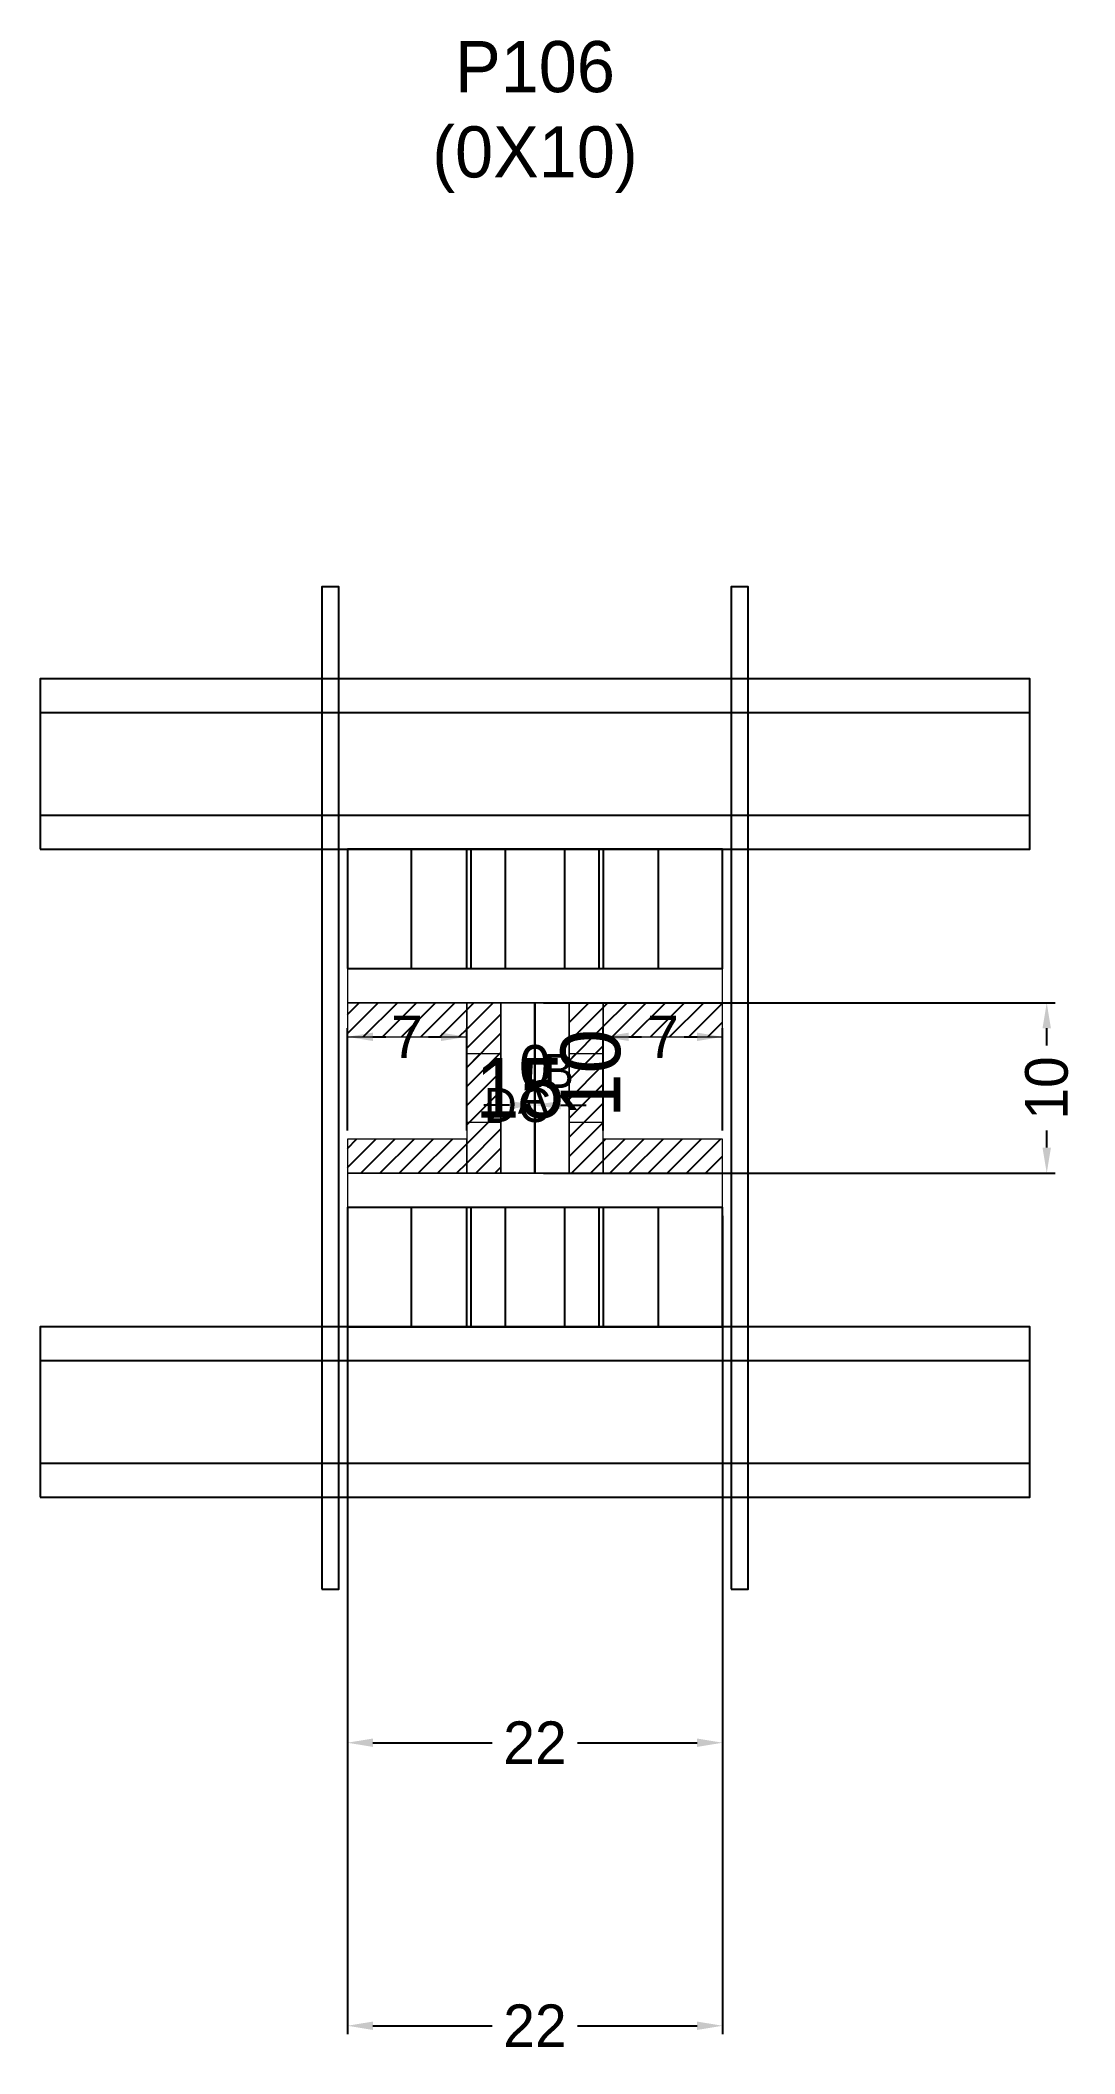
# Model space of a CAD drawing. Header units: centimetres. Extents: x -58 to 63, y 27 to 263.
import ezdxf

# ---------------------------------------------------------------- set-up
doc = ezdxf.new("R2010")
doc.units = ezdxf.units.CM
for name, color, linetype in [('CHAPA', 140, 'Continuous'), ('COTA', 241, 'Continuous'), ('Hachura', 251, 'Continuous'), ('Madeira', 30, 'Continuous'), ('NOMENCLATURA', 7, 'Continuous'), ('Painéis', 200, 'Continuous'), ('Perfil Metálico', 150, 'Continuous'), ('SARRAFO', 251, 'Continuous'), ('TEXTO_GERAL', 7, 'Continuous')]:
    doc.layers.add(name, color=color, linetype=linetype)
doc.dimstyles.new('cotax2', dxfattribs={"dimtxt": 2.5, "dimasz": 1.5, "dimexe": 0.5, "dimexo": 0.5, "dimgap": 0.5, "dimtad": 1, "dimcen": 2.5, "dimazin": 3, "dimtfac": 1, "dimtmove": 0, "dimatfit": 3})
pattern_1 = [(45, (0, 0), (-1.122532, 1.122532), [])]

# ---------------------------------------------------------------- blocks, each defined once
blk = doc.blocks.new('_CLOSEDFILLED')
at = {"color": 0, "linetype": 'BYBLOCK'}
blk.add_solid([(-1, 0.164), (0, 0), (-1, -0.164)], dxfattribs=at)
blk = doc.blocks.new('*D1')
for p, q in [((-22, 125), (-22, 29)), ((22, 125), (22, 29)), ((-19, 30), (-5, 30)), ((5, 30), (19, 30))]:
    blk.add_line(p, q)
at = {"layer": 'Defpoints'}
for p in [(-22, 126), (22, 126), (-22, 30)]:
    blk.add_point(p, dxfattribs=at)
at = {"layer": 'COTA', "xscale": 3, "yscale": 3, "rotation": 180}
blk.add_blockref('_CLOSEDFILLED', (-22, 30), dxfattribs=at)
at = {"layer": 'COTA', "xscale": 3, "yscale": 3}
blk.add_blockref('_CLOSEDFILLED', (22, 30), dxfattribs=at)
at = {"layer": 'COTA', "insert": (0, 30), "char_height": 5, "attachment_point": 5}
blk.add_mtext('22', dxfattribs=at)
blk = doc.blocks.new('*D2')
for p, q in [((-3, 138), (-6, 138)), ((0, 131), (0, 139)), ((0, 131), (0, 139)), ((0, 138), (0, 138)), ((3, 138), (6, 138))]:
    blk.add_line(p, q)
at = {"layer": 'Defpoints'}
for p in [(0, 138), (0, 130), (0, 130)]:
    blk.add_point(p, dxfattribs=at)
at = {"layer": 'COTA', "xscale": 3, "yscale": 3}
blk.add_blockref('_CLOSEDFILLED', (0, 138), dxfattribs=at)
at = {"layer": 'COTA', "xscale": 3, "yscale": 3, "rotation": 180}
blk.add_blockref('_CLOSEDFILLED', (0, 138), dxfattribs=at)
at = {"layer": 'COTA', "insert": (0, 142.5), "char_height": 5, "attachment_point": 5}
blk.add_mtext('0', dxfattribs=at)
blk = doc.blocks.new('*D3')
for p, q in [((1, 150), (61, 150)), ((60, 145), (60, 147)), ((60, 133), (60, 135)), ((1, 130), (61, 130))]:
    blk.add_line(p, q)
at = {"layer": 'Defpoints'}
for p in [(0, 150), (0, 130), (60, 130)]:
    blk.add_point(p, dxfattribs=at)
at = {"layer": 'COTA', "xscale": 3, "yscale": 3}
for p, rotation in [((60, 150), 90), ((60, 130), -90.00000000000001)]:
    blk.add_blockref('_CLOSEDFILLED', p, dxfattribs=dict(at, rotation=rotation))
at = {"layer": 'COTA', "insert": (60, 140), "char_height": 5, "attachment_point": 5, "rotation": 90}
blk.add_mtext('10', dxfattribs=at)
blk = doc.blocks.new('*D4')
for p, q in [((-22, 135), (-22, 147)), ((-8, 135), (-8, 147)), ((-19, 146), (-17.5, 146)), ((-12.5, 146), (-11, 146))]:
    blk.add_line(p, q)
at = {"layer": 'Defpoints'}
for p in [(-22, 146), (-22, 134), (-8, 134)]:
    blk.add_point(p, dxfattribs=at)
at = {"layer": 'COTA', "xscale": 3, "yscale": 3, "rotation": 180}
blk.add_blockref('_CLOSEDFILLED', (-22, 146), dxfattribs=at)
at = {"layer": 'COTA', "xscale": 3, "yscale": 3}
blk.add_blockref('_CLOSEDFILLED', (-8, 146), dxfattribs=at)
at = {"layer": 'COTA', "insert": (-15, 146), "char_height": 5, "attachment_point": 5}
blk.add_mtext('7', dxfattribs=at)
blk = doc.blocks.new('*D5')
for p, q in [((8, 135), (8, 147)), ((22, 135), (22, 147)), ((11, 146), (12.5, 146)), ((17.5, 146), (19, 146))]:
    blk.add_line(p, q)
at = {"layer": 'Defpoints'}
for p in [(8, 146), (8, 134), (22, 134)]:
    blk.add_point(p, dxfattribs=at)
at = {"layer": 'COTA', "xscale": 3, "yscale": 3, "rotation": 180}
blk.add_blockref('_CLOSEDFILLED', (8, 146), dxfattribs=at)
at = {"layer": 'COTA', "xscale": 3, "yscale": 3}
blk.add_blockref('_CLOSEDFILLED', (22, 146), dxfattribs=at)
at = {"layer": 'COTA', "insert": (15, 146), "char_height": 5, "attachment_point": 5}
blk.add_mtext('7', dxfattribs=at)
blk = doc.blocks.new('*D6')
for p, q in [((-22, 92.2), (-22, 62.2)), ((22, 92.2), (22, 62.2)), ((-19, 63.2), (-5, 63.2)), ((5, 63.2), (19, 63.2))]:
    blk.add_line(p, q)
at = {"layer": 'Defpoints'}
for p in [(-22, 93.2), (22, 93.2), (-22, 63.2)]:
    blk.add_point(p, dxfattribs=at)
at = {"layer": 'COTA', "xscale": 3, "yscale": 3, "rotation": 180}
blk.add_blockref('_CLOSEDFILLED', (-22, 63.2), dxfattribs=at)
at = {"layer": 'COTA', "xscale": 3, "yscale": 3}
blk.add_blockref('_CLOSEDFILLED', (22, 63.2), dxfattribs=at)
at = {"layer": 'COTA', "insert": (0, 63.2), "char_height": 5, "attachment_point": 5}
blk.add_mtext('22', dxfattribs=at)

msp = doc.modelspace()

# ---------------------------------------------------------------- hatches: boundary and pattern name
at = {"layer": 'Hachura'}
h = msp.add_hatch(dxfattribs=at)
h.set_pattern_fill('ANSI31')
h.set_pattern_definition(pattern_1)
h.paths.add_polyline_path([(-22, 146), (-8, 146), (-8, 150), (-22, 150)])
h = msp.add_hatch(dxfattribs=at)
h.set_pattern_fill('ANSI31')
h.set_pattern_definition(pattern_1)
h.paths.add_polyline_path([(-8, 136), (-4, 136), (-4, 150), (-8, 150)])
h = msp.add_hatch(dxfattribs=at)
h.set_pattern_fill('ANSI31')
h.set_pattern_definition(pattern_1)
h.paths.add_polyline_path([(4, 136), (8, 136), (8, 150), (4, 150)])
h = msp.add_hatch(dxfattribs=at)
h.set_pattern_fill('ANSI31')
h.set_pattern_definition(pattern_1)
h.paths.add_polyline_path([(8, 146), (22, 146), (22, 150), (8, 150)])
h = msp.add_hatch(dxfattribs=at)
h.set_pattern_fill('ANSI31')
h.set_pattern_definition(pattern_1)
h.paths.add_polyline_path([(-8, 130), (-4, 130), (-4, 144), (-8, 144)])
h = msp.add_hatch(dxfattribs=at)
h.set_pattern_fill('ANSI31')
h.set_pattern_definition(pattern_1)
h.paths.add_polyline_path([(4, 130), (8, 130), (8, 144), (4, 144)])
h = msp.add_hatch(dxfattribs=at)
h.set_pattern_fill('ANSI31')
h.set_pattern_definition(pattern_1)
h.paths.add_polyline_path([(-22, 130), (-8, 130), (-8, 134), (-22, 134)])
h = msp.add_hatch(dxfattribs=at)
h.set_pattern_fill('ANSI31')
h.set_pattern_definition(pattern_1)
h.paths.add_polyline_path([(8, 130), (22, 130), (22, 134), (8, 134)])

# ---------------------------------------------------------------- linework, layer by layer
at = {"layer": 'CHAPA', "lineweight": 18}
for points in [[(-22, 150), (22, 150), (22, 154), (-22, 154)], [(-22, 150), (22, 150), (22, 154), (-22, 154)], [(-4, 130), (0, 130), (0, 150), (-4, 150)], [(-4, 130), (0, 130), (0, 150), (-4, 150)], [(0, 130), (4, 130), (4, 150), (0, 150)], [(0, 130), (4, 130), (4, 150), (0, 150)], [(-22, 126), (22, 126), (22, 130), (-22, 130)], [(-22, 126), (22, 126), (22, 130), (-22, 130)]]:
    msp.add_lwpolyline(points, close=True, dxfattribs=at)
at = {"layer": 'Hachura'}
for points in [[(-25, 81.2), (-23, 81.2), (-23, 198.8), (-25, 198.8)], [(23, 81.2), (25, 81.2), (25, 198.8), (23, 198.8)]]:
    msp.add_lwpolyline(points, close=True, dxfattribs=at)
at = {"layer": 'Madeira', "color": 126}
for points in [[(-22, 154), (22, 154), (22, 168), (-22, 168)], [(-22, 154), (-8, 154), (-8, 168), (-22, 168)], [(-14.5, 154), (-7.5, 154), (-7.5, 168), (-14.5, 168)], [(-3.5, 154), (3.5, 154), (3.5, 168), (-3.5, 168)], [(7.5, 154), (14.5, 154), (14.5, 168), (7.5, 168)], [(8, 154), (22, 154), (22, 168), (8, 168)], [(-22, 112), (22, 112), (22, 126), (-22, 126)], [(-22, 112), (-8, 112), (-8, 126), (-22, 126)], [(-14.5, 112), (-7.5, 112), (-7.5, 126), (-14.5, 126)], [(-3.5, 112), (3.5, 112), (3.5, 126), (-3.5, 126)], [(7.5, 112), (14.5, 112), (14.5, 126), (7.5, 126)], [(8, 112), (22, 112), (22, 126), (8, 126)]]:
    msp.add_lwpolyline(points, close=True, dxfattribs=at)
at = {"layer": 'Painéis'}
msp.add_lwpolyline([(0, 130), (0, 130), (0, 150), (0, 150)], close=True, dxfattribs=at)
at = {"layer": 'Perfil Metálico', "color": 224}
for points in [[(-58, 168), (58, 168), (58, 188), (-58, 188)], [(-58, 172), (58, 172), (58, 184), (-58, 184)], [(-58, 92), (58, 92), (58, 112), (-58, 112)], [(-58, 96), (58, 96), (58, 108), (-58, 108)]]:
    msp.add_lwpolyline(points, close=True, dxfattribs=at)
at = {"layer": 'SARRAFO', "color": 251, "lineweight": 13}
for points in [[(-22, 146), (-8, 146), (-8, 150), (-22, 150)], [(-8, 136), (-4, 136), (-4, 150), (-8, 150)], [(4, 136), (8, 136), (8, 150), (4, 150)], [(8, 146), (22, 146), (22, 150), (8, 150)], [(-8, 130), (-4, 130), (-4, 144), (-8, 144)], [(4, 130), (8, 130), (8, 144), (4, 144)], [(-22, 130), (-8, 130), (-8, 134), (-22, 134)], [(8, 130), (22, 130), (22, 134), (8, 134)]]:
    msp.add_lwpolyline(points, close=True, dxfattribs=at)

# ---------------------------------------------------------------- texts
at = {"layer": 'COTA'}
msp.add_text('10', height=7, rotation=90, dxfattribs=at).set_placement((10, 136.5))
msp.add_text('15', height=7, dxfattribs=at).set_placement((-7, 136.5))
at = {"layer": 'NOMENCLATURA', "insert": (0, 245), "char_height": 6, "attachment_point": 8}
msp.add_mtext('P106\\P(0X10)', dxfattribs=at)
at = {"layer": 'TEXTO_GERAL'}
for s, p in [('B', (1, 140)), ('D', (-6, 136)), ('A', (-2, 137)), ('C', (-2, 136))]:
    msp.add_text(s, height=4, dxfattribs=at).set_placement(p)

# ---------------------------------------------------------------- dimensions: what is measured, and where the dimension line sits
at = {"layer": 'COTA'}
for base, p1, p2, picture, middle in [((-22, 146), (-22, 134), (-8, 134), '*D4', (-15, 146)), ((8, 146), (8, 134), (22, 134), '*D5', (15, 146)), ((0, 138), (0, 130), (0, 130), '*D2', (0, 142.5)), ((-22, 30), (-22, 126), (22, 126), '*D1', (0, 30)), ((-22, 63.2), (-22, 93.2), (22, 93.2), '*D6', (0, 63.2))]:
    dim = msp.add_linear_dim(base=base, p1=p1, p2=p2, dimstyle='cotax2', dxfattribs=at)
    dim.commit()
    dim.dimension.update_dxf_attribs({"geometry": picture, "text_midpoint": middle})
dim = msp.add_linear_dim(base=(60, 130), p1=(0, 130), p2=(0, 150), angle=90, dimstyle='cotax2', dxfattribs=at)
dim.commit()
dim.dimension.update_dxf_attribs({"geometry": '*D3', "text_midpoint": (60, 140)})

doc.saveas('drawing.dxf')
